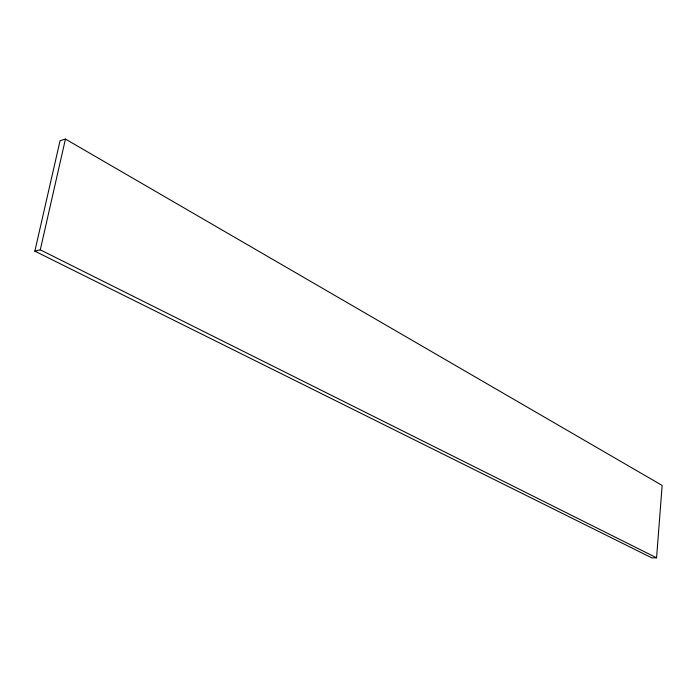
<?xml version="1.0" encoding="UTF-8"?>
<svg xmlns="http://www.w3.org/2000/svg" width="697" height="697" viewBox="0 0 697 697"><rect width="100%" height="100%" fill="white"/><g stroke="black" fill="none" stroke-linecap="round" stroke-linejoin="round"><path stroke-width="1.05" d="M656.574 557.8L662.15 485.443L65.44 139.06L60.055 140.724L34.85 251.147L651.965 557.94L656.574 557.8L40.287 249.831L34.85 251.147M40.287 249.831L65.44 139.06"/></g></svg>
